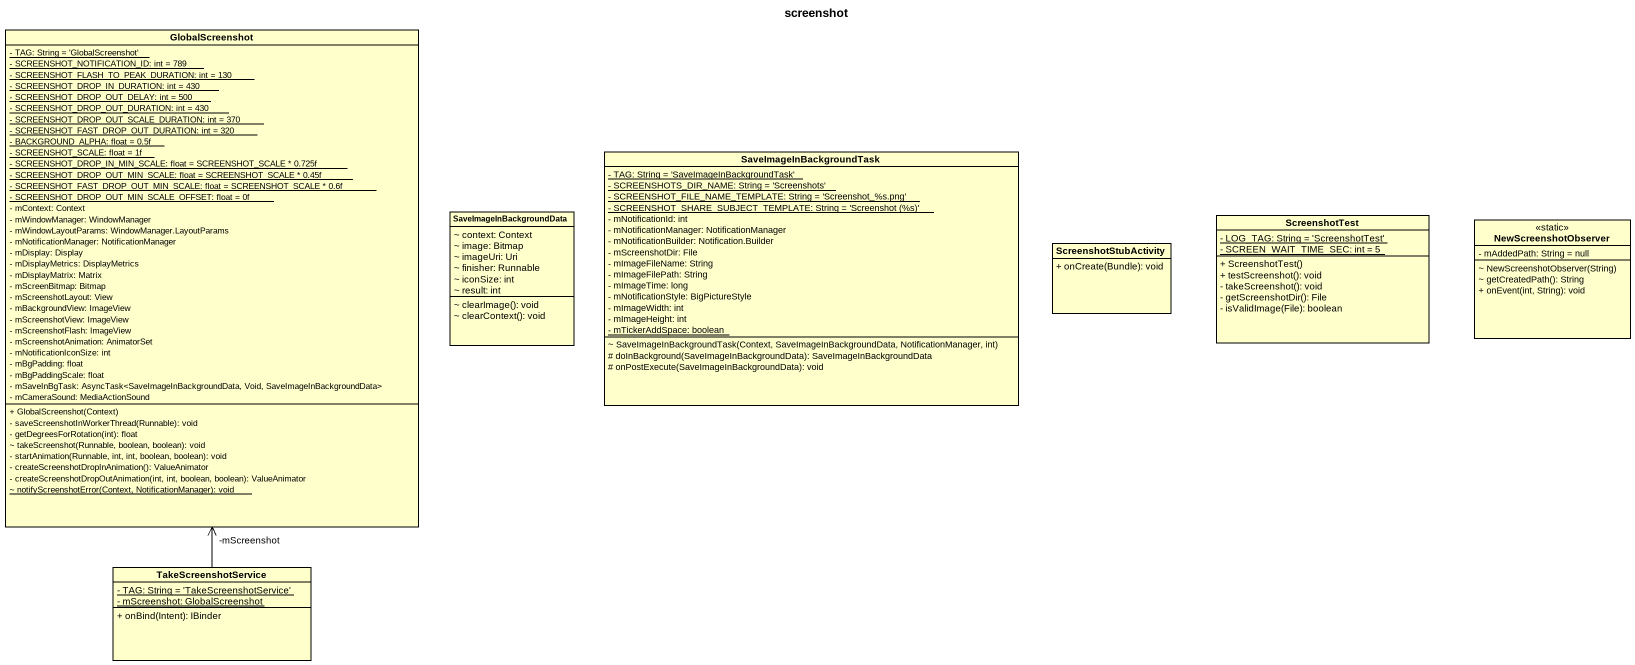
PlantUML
@startuml
title screenshot
hide circle
hide empty members
skinparam classAttributeIconSize 0
class GlobalScreenshot {
  {static} - TAG: String = 'GlobalScreenshot'
  {static} - SCREENSHOT_NOTIFICATION_ID: int = 789
  {static} - SCREENSHOT_FLASH_TO_PEAK_DURATION: int = 130
  {static} - SCREENSHOT_DROP_IN_DURATION: int = 430
  {static} - SCREENSHOT_DROP_OUT_DELAY: int = 500
  {static} - SCREENSHOT_DROP_OUT_DURATION: int = 430
  {static} - SCREENSHOT_DROP_OUT_SCALE_DURATION: int = 370
  {static} - SCREENSHOT_FAST_DROP_OUT_DURATION: int = 320
  {static} - BACKGROUND_ALPHA: float = 0.5f
  {static} - SCREENSHOT_SCALE: float = 1f
  {static} - SCREENSHOT_DROP_IN_MIN_SCALE: float = SCREENSHOT_SCALE * 0.725f
  {static} - SCREENSHOT_DROP_OUT_MIN_SCALE: float = SCREENSHOT_SCALE * 0.45f
  {static} - SCREENSHOT_FAST_DROP_OUT_MIN_SCALE: float = SCREENSHOT_SCALE * 0.6f
  {static} - SCREENSHOT_DROP_OUT_MIN_SCALE_OFFSET: float = 0f
  - mContext: Context
  - mWindowManager: WindowManager
  - mWindowLayoutParams: WindowManager.LayoutParams
  - mNotificationManager: NotificationManager
  - mDisplay: Display
  - mDisplayMetrics: DisplayMetrics
  - mDisplayMatrix: Matrix
  - mScreenBitmap: Bitmap
  - mScreenshotLayout: View
  - mBackgroundView: ImageView
  - mScreenshotView: ImageView
  - mScreenshotFlash: ImageView
  - mScreenshotAnimation: AnimatorSet
  - mNotificationIconSize: int
  - mBgPadding: float
  - mBgPaddingScale: float
  - mSaveInBgTask: AsyncTask<SaveImageInBackgroundData, Void, SaveImageInBackgroundData>
  - mCameraSound: MediaActionSound
  + GlobalScreenshot(Context)
  - saveScreenshotInWorkerThread(Runnable): void
  - getDegreesForRotation(int): float
  ~ takeScreenshot(Runnable, boolean, boolean): void
  - startAnimation(Runnable, int, int, boolean, boolean): void
  - createScreenshotDropInAnimation(): ValueAnimator
  - createScreenshotDropOutAnimation(int, int, boolean, boolean): ValueAnimator
  {static} ~ notifyScreenshotError(Context, NotificationManager): void
}
class SaveImageInBackgroundTask {
  {static} - TAG: String = 'SaveImageInBackgroundTask'
  {static} - SCREENSHOTS_DIR_NAME: String = 'Screenshots'
  {static} - SCREENSHOT_FILE_NAME_TEMPLATE: String = 'Screenshot_%s.png'
  {static} {field} - SCREENSHOT_SHARE_SUBJECT_TEMPLATE: String = 'Screenshot (%s)'
  - mNotificationId: int
  - mNotificationManager: NotificationManager
  - mNotificationBuilder: Notification.Builder
  - mScreenshotDir: File
  - mImageFileName: String
  - mImageFilePath: String
  - mImageTime: long
  - mNotificationStyle: BigPictureStyle
  - mImageWidth: int
  - mImageHeight: int
  {static} - mTickerAddSpace: boolean
  ~ SaveImageInBackgroundTask(Context, SaveImageInBackgroundData, NotificationManager, int)
  # doInBackground(SaveImageInBackgroundData): SaveImageInBackgroundData
  # onPostExecute(SaveImageInBackgroundData): void
}
class SaveImageInBackgroundData {
  ~ context: Context
  ~ image: Bitmap
  ~ imageUri: Uri
  ~ finisher: Runnable
  ~ iconSize: int
  ~ result: int
  ~ clearImage(): void
  ~ clearContext(): void
}
class ScreenshotStubActivity {
  + onCreate(Bundle): void
}
class ScreenshotTest {
  {static} - LOG_TAG: String = 'ScreenshotTest'
  {static} - SCREEN_WAIT_TIME_SEC: int = 5
  + ScreenshotTest()
  + testScreenshot(): void
  - takeScreenshot(): void
  - getScreenshotDir(): File
  - isValidImage(File): boolean
}
class NewScreenshotObserver <<static>> {
  - mAddedPath: String = null
  ~ NewScreenshotObserver(String)
  ~ getCreatedPath(): String
  + onEvent(int, String): void
}
class TakeScreenshotService {
  {static} - TAG: String = 'TakeScreenshotService'
  {static} - mScreenshot: GlobalScreenshot
  + onBind(Intent): IBinder
}
TakeScreenshotService -up-> "-mScreenshot" GlobalScreenshot
@enduml
